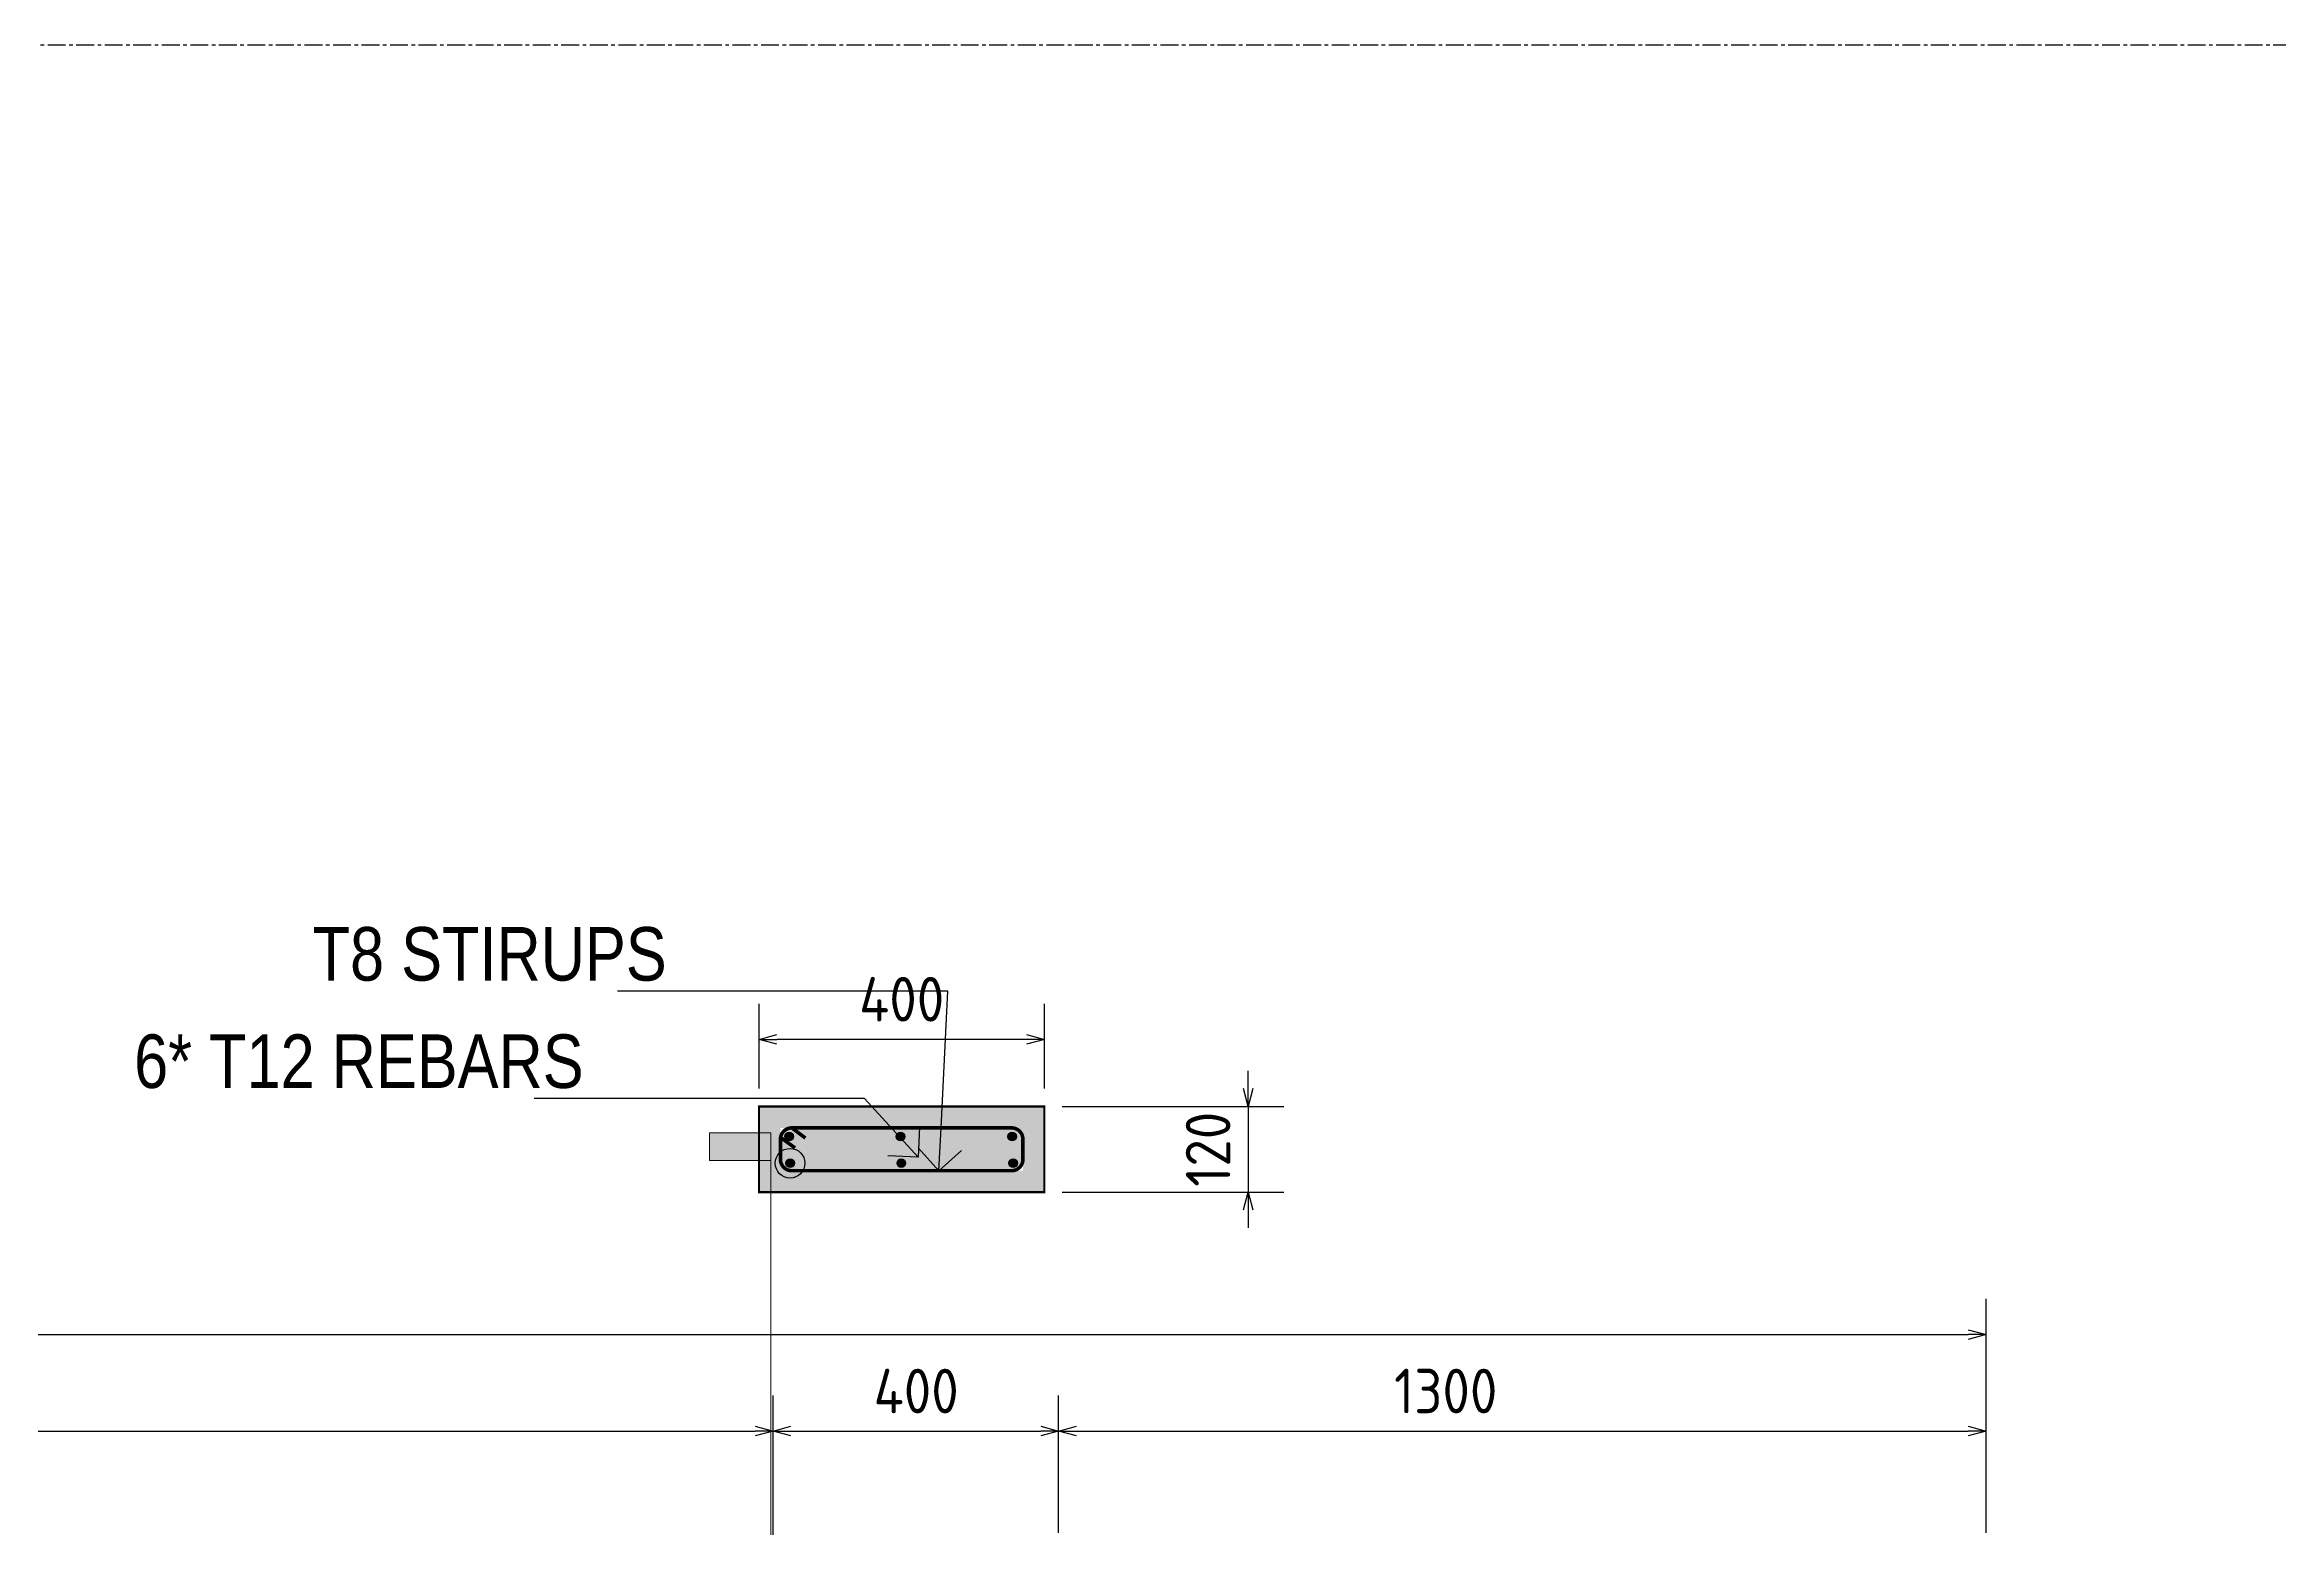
# Model space of a CAD drawing. Header units: centimetres. Extents: x -6122352 to 6876996, y -1694241 to 2592194.
# Drawn here: x 3013294 to 3016427, y -654597 to -652518 of the extents above; entities that cross this region are included whole.
import ezdxf
from ezdxf import colors
from ezdxf.entities.mleader import LeaderData, LeaderLine
from ezdxf.enums import TextEntityAlignment as Align
from ezdxf.math import Vec2, Vec3

# ---------------------------------------------------------------- set-up
doc = ezdxf.new("R2010")
doc.units = ezdxf.units.CM
doc.header["$MEASUREMENT"] = 0
doc.header["$PDMODE"] = 66
doc.header["$PDSIZE"] = 100
doc.linetypes.add('CENTER', pattern=[2, 1.25, -0.25, 0.25, -0.25])
doc.layers.get('Defpoints').update_dxf_attribs({"color": 255, "linetype": 'CENTER'})
for name, color, linetype in [('00-MI-DIM', 7, 'Continuous'), ('@MI-TYPE-02', 6, 'Continuous'), ('SECTION', 130, 'Continuous')]:
    doc.layers.add(name, color=color, linetype=linetype)
doc.layers.add('EFS-401_dim1-1', color=10, linetype='Continuous', lineweight=5)
doc.layers.add('EFS-501_text1', color=142, linetype='Continuous', lineweight=13)
doc.styles.add('EFS-Arial', font='arial.ttf')
doc.styles.add('JWC BHQ 3.00', font='swissc.ttf', dxfattribs={"height": 3})
doc.styles.add('Schueco-BEMSTIL', font='isocpeur.ttf', dxfattribs={"width": 0.9})
doc.dimstyles.new('MI- JWC-TXT-2.5 MM', dxfattribs={"dimscale": 1.5, "dimtxt": 2.5, "dimasz": 1, "dimexe": 2, "dimexo": 1, "dimgap": 1, "dimtad": 1, "dimdec": 0, "dimdsep": 46, "dimtxsty": 'Schueco-BEMSTIL', "dimblk": 'OPEN30', "dimcen": 0, "dimdle": 2, "dimclrd": 140, "dimclre": 8, "dimclrt": 40, "dimadec": 0, "dimazin": 2, "dimtfac": 1, "dimtdec": 0, "dimtix": 1, "dimtmove": 2, "dimatfit": 3, "dimldrblk": 'OPEN', "dimfxl": 2, "dimlwd": -1, "dimlwe": -1, "dimarcsym": 0})
pattern_1 = [(50, (-6571521.914, -3485012.95), (14.345203652, -1.2550427), [1.5, -16.5]), (355, (-6571521.914, -3485012.95), (-2.775026672, 15.043842674), [1.2, -13.2]), (100.45144446, (-6571520.718, -3485013.055), (11.570176935, 13.78879982), [1.27480384, -14.02284224]), (46.1842, (-6571521.914, -3485008.95), (21.344826613, -3.310385616), [2.25, -24.75]), (96.6356355, (-6571520.135, -3485009.226), (18.693238913, 19.482372015), [1.91220684, -21.0342752]), (351.184164, (-6571521.914, -3485008.95), (18.6932389, 19.482372005), [1.8, -19.80000002]), (21, (-6571519.914, -3485009.95), (11.938141042, -8.052377813), [1.5, -16.5]), (326, (-6571519.914, -3485009.95), (4.866306638, 14.5030009), [1.2, -13.2]), (71.45144474, (-6571518.919, -3485010.621), (16.804447535, 6.450623056), [1.2748038, -14.02284224]), (37.5, (-6571521.914, -3485012.9504), (0.2431971063, 6.6578770766), [0, -13.04, 0, -13.4, 0, -13.25]), (7.5, (-6571521.914, -3485012.9504), (5.261390749, 7.8882342376), [0, -7.64, 0, -12.74, 0, -5.05]), (327.5, (-6571526.374, -3485012.9504), (10.6764487234, -0.4510974347), [0, -5, 0, -15.6, 0, -20.7]), (317.5, (-6571528.374, -3485012.95), (11.663723387, 2.002099647), [0, -6.5, 0, -10.36, 0, -14.7])]

# ---------------------------------------------------------------- blocks, each defined once
blk = doc.blocks.new('_Open90')
at = {"color": 0, "linetype": 'ByBlock', "lineweight": -2}
for p, q in [((0, 0), (-1, 0)), ((-0.5, 0.5), (0, 0)), ((0, 0), (-0.5, -0.5))]:
    blk.add_line(p, q, dxfattribs=at)
blk = doc.blocks.new('*U129')
at = {"layer": 'EFS-401_dim1-1'}
blk.add_hatch(color=256, dxfattribs=at).paths.add_polyline_path([(2.4, 114.208), (2.4, 113.134), (0, 113.134), (0, 114.208)])
h = blk.add_hatch(color=256, dxfattribs=at)
edge = h.paths.add_edge_path()
edge.add_line((0, 6), (0, 8.485))
edge.add_line((0, 8.485), (8.485, 0))
edge.add_line((8.485, 0), (0, -8.485))
edge.add_line((0, -8.485), (0, -6))
edge.add_arc((0, 0), 6, 270, 450)
for p, q in [((0, 6), (0, 114.208)), ((6, 0), (-6, 0))]:
    blk.add_line(p, q, dxfattribs=at)
blk.add_lwpolyline([(2.4, 114.208), (2.4, 113.134), (0, 113.134), (0, 114.208)], close=True, dxfattribs=at)
blk.add_lwpolyline([(0, 6), (0, 8.485), (8.485, 0), (0, -8.485), (0, -6, 1)], format="xyb", close=True, dxfattribs=at)
blk.add_circle((0, 0), 6, dxfattribs=at)
at = {"layer": 'EFS-501_text1', "style": 'EFS-Arial'}
for tag, height, p in [('SEC_NUMBER', 4, (-0.002, 0.508)), ('SHEET_NUMBER', 2.5, (-0.175, -3.606))]:
    blk.add_attdef(tag, text='', height=height, dxfattribs=at).set_placement(p, align=Align.CENTER)
blk = doc.blocks.new('_Open30')
at = {"color": 0, "linetype": 'ByBlock', "lineweight": -2}
for p, q in [((-1, 0.27), (0, 0)), ((0, 0), (-1, -0.27)), ((0, 0), (-1, 0))]:
    blk.add_line(p, q, dxfattribs=at)
blk = doc.blocks.new('*D428')
at = {"layer": '00-MI-DIM', "color": 8}
for p, q in [((3014315.4, -654603.4), (3014315.4, -654411)), ((3014715.8, -654603.4), (3014715.8, -654411))]:
    blk.add_line(p, q, dxfattribs=at)
at = {"layer": '00-MI-DIM', "color": 140}
blk.add_line((3014340.4, -654461), (3014690.8, -654461), dxfattribs=at)
at = {"layer": 'Defpoints', "color": 0}
for p in [(3014715.8, -654461), (3014315.4, -654628.4), (3014715.8, -654628.4)]:
    blk.add_point(p, dxfattribs=at)
at = {"layer": '00-MI-DIM', "color": 140, "xscale": 25, "yscale": 25, "zscale": 25, "rotation": 180}
blk.add_blockref('_Open30', (3014315.4, -654461), dxfattribs=at)
at = {"layer": '00-MI-DIM', "color": 140, "xscale": 25, "yscale": 25, "zscale": 25}
blk.add_blockref('_Open30', (3014715.8, -654461), dxfattribs=at)
at = {"layer": '00-MI-DIM', "color": 40, "insert": (3014516.1, -654404.8), "char_height": 62.5, "attachment_point": 5, "style": 'Schueco-BEMSTIL'}
blk.add_mtext('400', dxfattribs=at)
blk = doc.blocks.new('_Open')
at = {"color": 0, "linetype": 'ByBlock', "lineweight": -2}
for p, q in [((-1, 0.2), (0, 0)), ((-1, -0.2), (0, 0)), ((0, 0), (-1, 0))]:
    blk.add_line(p, q, dxfattribs=at)
blk = doc.blocks.new('*D455')
at = {"layer": '00-MI-DIM', "color": 8, "ltscale": 20}
for p, q in [((3014295.8, -653981), (3014295.8, -653862.1)), ((3014695.8, -653981), (3014695.8, -653862.1))]:
    blk.add_line(p, q, dxfattribs=at)
at = {"layer": '00-MI-DIM', "color": 140, "ltscale": 20}
blk.add_line((3014670.8, -653912.1), (3014320.8, -653912.1), dxfattribs=at)
at = {"layer": 'Defpoints', "color": 0, "ltscale": 20}
for p in [(3014295.8, -653912.1), (3014295.8, -654006), (3014695.8, -654006)]:
    blk.add_point(p, dxfattribs=at)
at = {"layer": '00-MI-DIM', "color": 140, "ltscale": 20, "xscale": 25, "yscale": 25, "zscale": 25, "rotation": 180}
blk.add_blockref('_Open30', (3014295.8, -653912.1), dxfattribs=at)
at = {"layer": '00-MI-DIM', "color": 140, "ltscale": 20, "xscale": 25, "yscale": 25, "zscale": 25}
blk.add_blockref('_Open30', (3014695.8, -653912.1), dxfattribs=at)
at = {"layer": '00-MI-DIM', "color": 40, "ltscale": 20, "insert": (3014495.8, -653855.8), "char_height": 62.5, "attachment_point": 5, "style": 'Schueco-BEMSTIL'}
blk.add_mtext('400', dxfattribs=at)
blk = doc.blocks.new('*D456')
at = {"layer": '00-MI-DIM', "color": 140, "ltscale": 20}
for p, q in [((3014981.5, -653981), (3014981.5, -653956)), ((3014981.5, -654006), (3014981.5, -654126)), ((3014981.5, -654151), (3014981.5, -654176))]:
    blk.add_line(p, q, dxfattribs=at)
at = {"layer": '00-MI-DIM', "color": 8, "ltscale": 20}
for p, q in [((3014720.8, -654006), (3015031.5, -654006)), ((3014720.8, -654126), (3015031.5, -654126))]:
    blk.add_line(p, q, dxfattribs=at)
at = {"layer": 'Defpoints', "color": 0, "ltscale": 20}
for p in [(3014695.8, -654006), (3014695.8, -654126), (3014981.5, -654126)]:
    blk.add_point(p, dxfattribs=at)
at = {"layer": '00-MI-DIM', "color": 140, "ltscale": 20, "xscale": 25, "yscale": 25, "zscale": 25}
for p, rotation in [((3014981.5, -654006), 270), ((3014981.5, -654126), 90)]:
    blk.add_blockref('_Open30', p, dxfattribs=dict(at, rotation=rotation))
at = {"layer": '00-MI-DIM', "color": 40, "ltscale": 20, "insert": (3014925.3, -654066), "char_height": 62.5, "attachment_point": 5, "rotation": 90, "style": 'Schueco-BEMSTIL'}
blk.add_mtext('120', dxfattribs=at)
blk = doc.blocks.new('*D471')
at = {"layer": '00-MI-DIM', "color": 8, "ltscale": 20}
for p, q in [((3011715.8, -654603.4), (3011715.8, -654411)), ((3014315.4, -654653.4), (3014315.4, -654411))]:
    blk.add_line(p, q, dxfattribs=at)
at = {"layer": '00-MI-DIM', "color": 140, "ltscale": 20}
blk.add_line((3011740.8, -654461), (3014290.4, -654461), dxfattribs=at)
at = {"layer": 'Defpoints', "color": 0, "ltscale": 20}
for p in [(3014315.4, -654461), (3011715.8, -654628.4), (3014315.4, -654678.4)]:
    blk.add_point(p, dxfattribs=at)
at = {"layer": '00-MI-DIM', "color": 140, "ltscale": 20, "xscale": 25, "yscale": 25, "zscale": 25, "rotation": 180}
blk.add_blockref('_Open30', (3011715.8, -654461), dxfattribs=at)
at = {"layer": '00-MI-DIM', "color": 140, "ltscale": 20, "xscale": 25, "yscale": 25, "zscale": 25}
blk.add_blockref('_Open30', (3014315.4, -654461), dxfattribs=at)
at = {"layer": '00-MI-DIM', "color": 40, "ltscale": 20, "insert": (3013016.1, -654404.8), "char_height": 62.5, "attachment_point": 5, "style": 'Schueco-BEMSTIL'}
blk.add_mtext('2600', dxfattribs=at)
blk = doc.blocks.new('*D472')
at = {"layer": '00-MI-DIM', "color": 8, "ltscale": 20}
for p, q in [((3014715.8, -654603.4), (3014715.8, -654411)), ((3016016.1, -654603.4), (3016016.1, -654411))]:
    blk.add_line(p, q, dxfattribs=at)
at = {"layer": '00-MI-DIM', "color": 140, "ltscale": 20}
blk.add_line((3014740.8, -654461), (3015991.1, -654461), dxfattribs=at)
at = {"layer": 'Defpoints', "color": 0, "ltscale": 20}
for p in [(3016016.1, -654461), (3014715.8, -654628.4), (3016016.1, -654628.4)]:
    blk.add_point(p, dxfattribs=at)
at = {"layer": '00-MI-DIM', "color": 140, "ltscale": 20, "xscale": 25, "yscale": 25, "zscale": 25, "rotation": 180}
blk.add_blockref('_Open30', (3014715.8, -654461), dxfattribs=at)
at = {"layer": '00-MI-DIM', "color": 140, "ltscale": 20, "xscale": 25, "yscale": 25, "zscale": 25}
blk.add_blockref('_Open30', (3016016.1, -654461), dxfattribs=at)
at = {"layer": '00-MI-DIM', "color": 40, "ltscale": 20, "insert": (3015258.5, -654404.8), "char_height": 62.5, "attachment_point": 5, "style": 'Schueco-BEMSTIL'}
blk.add_mtext('1300', dxfattribs=at)
blk = doc.blocks.new('*D556')
at = {"layer": '@MI-TYPE-02', "color": 8, "transparency": 16777216}
for p, q in [((3010016.1, -654603.4), (3010016.1, -654275.7)), ((3016016.1, -654603.4), (3016016.1, -654275.7))]:
    blk.add_line(p, q, dxfattribs=at)
at = {"layer": '@MI-TYPE-02', "color": 140, "transparency": 16777216}
blk.add_line((3010041.1, -654325.7), (3015991.1, -654325.7), dxfattribs=at)
at = {"layer": 'Defpoints', "color": 0, "transparency": 16777216}
for p in [(3016016.1, -654325.7), (3010016.1, -654628.4), (3016016.1, -654628.4)]:
    blk.add_point(p, dxfattribs=at)
at = {"layer": '@MI-TYPE-02', "color": 140, "transparency": 16777216, "xscale": 25, "yscale": 25, "zscale": 25, "rotation": 180}
blk.add_blockref('_Open30', (3010016.1, -654325.7), dxfattribs=at)
at = {"layer": '@MI-TYPE-02', "color": 140, "transparency": 16777216, "xscale": 25, "yscale": 25, "zscale": 25}
blk.add_blockref('_Open30', (3016016.1, -654325.7), dxfattribs=at)
at = {"layer": '@MI-TYPE-02', "color": 40, "transparency": 16777216, "insert": (3013016.1, -654269.4), "char_height": 62.5, "attachment_point": 5, "style": 'Schueco-BEMSTIL'}
blk.add_mtext('6000', dxfattribs=at)

msp = doc.modelspace()

# ---------------------------------------------------------------- hatches: boundary and pattern name
at = {"layer": 'SECTION', "ltscale": 20}
h = msp.add_hatch(dxfattribs=at)
h.set_pattern_fill('AR-CONC', color=8, scale=2)
h.set_pattern_definition(pattern_1)
h.paths.add_polyline_path([(3014295.77229, -654126.04729), (3014695.77229, -654126.04729), (3014695.77229, -654006.04729), (3014295.77229, -654006.04729)])
h.paths.add_polyline_path([(3014665.77229, -654036.04729), (3014665.77229, -654096.04729), (3014325.77229, -654096.04729), (3014325.77229, -654036.04729)], flags=16)
h = msp.add_hatch(dxfattribs=at)
h.set_pattern_fill('AR-CONC', color=8, scale=2)
h.set_pattern_definition(pattern_1)
h.paths.add_polyline_path([(3014649.77229, -654096.04729, 0.4142135624), (3014665.77229, -654080.04729, 1.4630874888), (3014649.77229, -654036.04729), (3014341.77229, -654036.04729, 0.4142135624), (3014325.77229, -654052.04729, 1.4630874888), (3014341.77229, -654096.04729)])
at = {"layer": 'SECTION', "ltscale": 20, "true_color": 0xf4aa43}
h = msp.add_hatch(color=43, dxfattribs=at)
h.dxf.hatch_style = 1
h.paths.add_polyline_path([(3014344.12097, -654048.26516, 1), (3014332.12097, -654048.26516, 1)])
h = msp.add_hatch(color=43, dxfattribs=at)
h.dxf.hatch_style = 1
h.paths.add_polyline_path([(3014500.01261, -654048.26516, 1), (3014488.01261, -654048.26516, 1)])
h = msp.add_hatch(color=43, dxfattribs=at)
h.dxf.hatch_style = 1
h.paths.add_polyline_path([(3014656.65317, -654048.26516, 1), (3014644.65317, -654048.26516, 1)])
h = msp.add_hatch(color=43, dxfattribs=at)
h.dxf.hatch_style = 1
h.paths.add_polyline_path([(3014345.39485, -654085.38219, 1), (3014333.39485, -654085.38219, 1)])
h = msp.add_hatch(color=43, dxfattribs=at)
h.dxf.hatch_style = 1
h.paths.add_polyline_path([(3014501.2865, -654085.38219, 1), (3014489.2865, -654085.38219, 1)])
h = msp.add_hatch(color=43, dxfattribs=at)
h.dxf.hatch_style = 1
h.paths.add_polyline_path([(3014657.92705, -654085.38219, 1), (3014645.92705, -654085.38219, 1)])

# ---------------------------------------------------------------- linework, layer by layer
at = {"layer": 'Defpoints', "color": 0, "ltscale": 20}
msp.add_lwpolyline([(3006938.64219, -652518.22637), (3025661.85873, -652518.22637), (3025661.85873, -661810.59624), (3006938.64219, -661810.59624)], close=True, dxfattribs=at)
at = {"layer": 'SECTION', "color": 5, "ltscale": 20, "const_width": 3}
msp.add_lwpolyline([(3014295.77229, -654006.04729), (3014695.77229, -654006.04729), (3014695.77229, -654126.04729), (3014295.77229, -654126.04729)], close=True, dxfattribs=at)
at = {"layer": 'SECTION', "color": 0, "ltscale": 20, "const_width": 5}
msp.add_lwpolyline([(3014341.77229, -654036.04729), (3014649.77229, -654036.04729, -0.4142135624), (3014665.77229, -654052.04729), (3014665.77229, -654080.04729, -0.4142135624), (3014649.77229, -654096.04729), (3014341.77229, -654096.04729, -0.4142135624), (3014325.77229, -654080.04729), (3014325.77229, -654052.04729, -0.4142135624)], format="xyb", close=True, dxfattribs=at)
for points in [[(3014341.77229, -654036.04729), (3014360.79953, -654050.30082)], [(3014325.9801, -654049.47696), (3014346.31282, -654064.15218)]]:
    msp.add_lwpolyline(points, dxfattribs=at)
at = {"layer": 'SECTION', "color": 6, "ltscale": 20}
for centre in [(3014338.12097, -654048.26516), (3014494.01261, -654048.26516), (3014650.65317, -654048.26516), (3014339.39485, -654085.38219), (3014339.61753, -654085.38219), (3014495.2865, -654085.38219), (3014651.92705, -654085.38219)]:
    msp.add_circle(centre, 6, dxfattribs=at)
at = {"layer": 'SECTION', "color": 3, "ltscale": 20}
msp.add_circle((3014339.32128, -654085.60039), 20.72541, dxfattribs=at)

# ---------------------------------------------------------------- block references
at = {"transparency": 33554623}
ref = msp.add_blockref('*U129', (3014312.13582, -658132.54886), dxfattribs=dict(at, xscale=-35.80716628894467, yscale=35.80716628894467, zscale=35.80716628894467))
ref.add_attrib('SEC_NUMBER', 'A', dxfattribs={"layer": 'EFS-501_text1', "height": 143.22867, "style": 'EFS-Arial'}).set_placement((3014312.19704, -658114.37639), align=Align.CENTER)
ref.add_attrib('SHEET_NUMBER', '1202', dxfattribs={"layer": 'EFS-501_text1', "height": 89.517916, "style": 'EFS-Arial'}).set_placement((3014318.3869, -658261.66967), align=Align.CENTER)

# ---------------------------------------------------------------- dimensions: what is measured, and where the dimension line sits
at = {"layer": '00-MI-DIM', "color": 5, "ltscale": 20}
dim = msp.add_linear_dim(base=(3014295.77229, -653912.09704), p1=(3014695.77229, -654006.04729), p2=(3014295.77229, -654006.04729), dimstyle='MI- JWC-TXT-2.5 MM', dxfattribs=at)
dim.commit()
dim.dimension.update_dxf_attribs({"geometry": '*D455', "text_midpoint": (3014495.77229, -653855.84704)})
dim = msp.add_linear_dim(base=(3014981.53556, -654126.04729), p1=(3014695.77229, -654006.04729), p2=(3014695.77229, -654126.04729), angle=90, dimstyle='MI- JWC-TXT-2.5 MM', dxfattribs=at)
dim.commit()
dim.dimension.update_dxf_attribs({"geometry": '*D456', "text_midpoint": (3014925.28556, -654066.04729)})
at = {"layer": '00-MI-DIM', "color": 94, "ltscale": 20}
for base, p1, p2, picture, middle in [((3014315.44618, -654461.01237), (3011715.80637, -654628.36353), (3014315.44618, -654678.36353), '*D471', (3013016.12627, -654461.01237)), ((3016016.12627, -654461.01237), (3014715.80637, -654628.36353), (3016016.12627, -654628.36353), '*D472', (3015258.46632, -654461.01237))]:
    dim = msp.add_linear_dim(base=base, p1=p1, p2=p2, dimstyle='MI- JWC-TXT-2.5 MM', dxfattribs=at)
    dim.commit()
    dim.dimension.update_dxf_attribs({"geometry": picture, "text_midpoint": middle, "dimtype": 160})
at = {"layer": '00-MI-DIM', "color": 3}
dim = msp.add_linear_dim(base=(3014715.80637, -654461.01237), p1=(3014315.44618, -654628.36353), p2=(3014715.80637, -654628.36353), dimstyle='MI- JWC-TXT-2.5 MM', dxfattribs=at)
dim.commit()
dim.dimension.update_dxf_attribs({"geometry": '*D428', "text_midpoint": (3014516.12627, -654461.01237), "dimtype": 160})
at = {"layer": '@MI-TYPE-02', "color": 30}
dim = msp.add_linear_dim(base=(3016016.12627, -654325.68251), p1=(3010016.12627, -654628.36353), p2=(3016016.12627, -654628.36353), dimstyle='MI- JWC-TXT-2.5 MM', dxfattribs=at)
dim.commit()
dim.dimension.update_dxf_attribs({"geometry": '*D556', "text_midpoint": (3013016.12627, -654269.43251)})

# ---------------------------------------------------------------- leaders
at = {"color": 0, "ltscale": 20}
ml = msp.add_multileader_mtext('Standard', dxfattribs=at)
ml.set_content('T8 STIRUPS', style='JWC BHQ 3.00')
ml.set_leader_properties()
ml.set_arrow_properties(name='OPEN90')
ml.build(insert=Vec2(0, 0))
ml.multileader.update_dxf_attribs({"text_right_attachment_type": 6, "dogleg_length": 15.44115, "arrow_head_size": 60, "scale": 30})
ctx = ml.context
ctx.base_point, ctx.scale, ctx.char_height, ctx.arrow_head_size, ctx.landing_gap_size, ctx.plane_origin = Vec3(3013629.49014, -653792.94931), 30, 75, 60, 2.7, Vec3(3014747.9713, -653946.04729)
ctx.right_attachment, ctx.text_align_type = 6, 2
notes = []
notes.append((ctx, [(0, (1, 1, 0), (3014560.59215, -653844.59704), (-1, 0), 463.23448, [(0, [(3014547.9713, -654096.04729)], 0, [])])]))
ctx.mtext.insert, ctx.mtext.alignment, ctx.mtext.flow_direction = Vec3(3014166.37062, -653754.688), 3, 5
ml = msp.add_multileader_mtext('Standard', dxfattribs=at)
ml.set_content('6* T12 REBARS', style='JWC BHQ 3.00')
ml.set_leader_properties()
ml.set_arrow_properties(name='OPEN90')
ml.build(insert=Vec2(0, 0))
ml.multileader.update_dxf_attribs({"text_right_attachment_type": 6, "dogleg_length": 15.44115, "arrow_head_size": 60, "scale": 30})
ctx = ml.context
ctx.base_point, ctx.scale, ctx.char_height, ctx.arrow_head_size, ctx.landing_gap_size, ctx.plane_origin = Vec3(3013359.93828, -653943.39518), 30, 75, 60, 2.7, Vec3(3014518.76142, -653926.8972)
ctx.right_attachment, ctx.text_align_type = 6, 2
notes.append((ctx, [(0, (1, 1, 0), (3014443.57276, -653995.04291), (-1, 0), 463.23448, [(0, [(3014518.76142, -654076.8972)], 0, [])])]))
ctx.mtext.insert, ctx.mtext.alignment, ctx.mtext.flow_direction = Vec3(3014049.90545, -653905.13387), 3, 5
for ctx, leaders in notes:
    for number, flags, end, landing, length, lines in leaders:
        leader = LeaderData()
        leader.index, (leader.has_last_leader_line, leader.has_dogleg_vector, leader.attachment_direction) = number, flags
        leader.last_leader_point, leader.dogleg_vector, leader.dogleg_length = Vec3(end), Vec3(landing), length
        for number, points, colour, breaks in lines:
            line = LeaderLine()
            line.index, line.vertices, line.color, line.breaks = number, Vec3.list(points), colors.encode_raw_color(colour), breaks
            leader.lines.append(line)
        ctx.leaders.append(leader)

doc.saveas('drawing.dxf')
